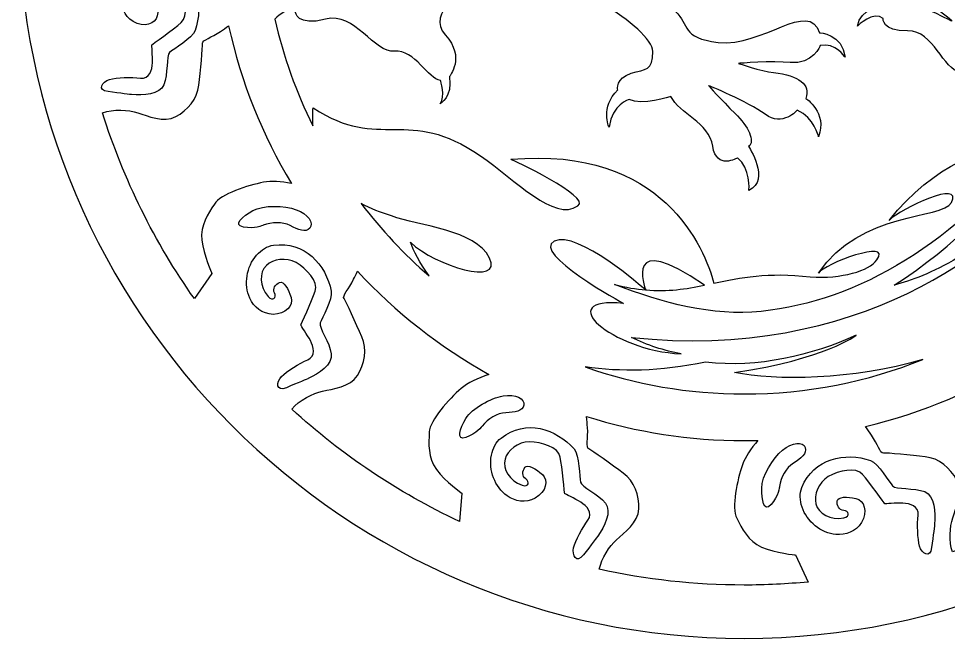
# Model space of a CAD drawing. Header units: centimetres. Extents: x 19.41 to 25.28, y -7.68 to -1.82.
# Drawn here: x 19.413 to 23.169, y -7.682 to -5.179 of the extents above; entities that cross this region are included whole.
import ezdxf

# ---------------------------------------------------------------- set-up
doc = ezdxf.new("R2010")
doc.units = ezdxf.units.CM
doc.header["$MEASUREMENT"] = 0
doc.layers.add('layer 1', color=7, linetype='Continuous')

msp = doc.modelspace()

# ---------------------------------------------------------------- linework, layer by layer
at = {"layer": 'layer 1', "color": 250, "lineweight": 30}
for points, knots in [([(22.34409, -1.81854), (23.9587, -1.81854), (25.27558, -3.13542), (25.27558, -4.75003), (25.27558, -4.75003), (25.27558, -6.36463), (23.9587, -7.68151), (22.34409, -7.68151), (22.34409, -7.68151), (20.72949, -7.68151), (19.41261, -6.36463), (19.41261, -4.75003), (19.41261, -4.75003), (19.41261, -3.13542), (20.72949, -1.81854), (22.34409, -1.81854)], [0, 0, 0, 0, 0.2, 0.2, 0.2, 0.2, 0.4, 0.4, 0.4, 0.4, 0.6, 0.6, 0.6, 0.6, 1, 1, 1, 1]), ([(21.94606, -6.27471), (21.90776, -6.27138), (21.86641, -6.26452), (21.8207, -6.25288), (21.8207, -6.25288), (22.01434, -6.32645), (22.21501, -6.382), (22.4129, -6.3613), (22.4129, -6.3613), (22.80846, -6.31992), (23.1969, -6.08395), (23.53392, -5.66491), (23.53392, -5.66491), (23.53392, -5.66491), (23.50413, -5.66477), (23.45539, -5.67308), (23.45539, -5.67308), (23.51141, -5.58628), (23.56489, -5.50939), (23.58805, -5.43098), (23.58805, -5.43098), (23.72007, -4.98408), (23.5628, -4.75418), (23.40897, -4.66422), (23.40897, -4.66422), (23.17638, -4.57393), (22.73843, -4.69855), (22.37039, -4.88468), (22.37039, -4.88468), (22.55248, -4.7557), (22.74888, -4.59693), (23.25669, -4.57213), (23.25669, -4.57213), (23.02685, -4.48025), (22.749, -4.55222), (22.63391, -4.59195), (22.63391, -4.59195), (22.96444, -4.40343), (23.23783, -4.44329), (23.44347, -4.58041), (23.44347, -4.58041), (23.60321, -4.68688), (23.71175, -4.9131), (23.71175, -5.06331), (23.71175, -5.06331), (23.71175, -5.47847), (23.43955, -5.94177), (22.95072, -6.25514), (22.95072, -6.25514), (23.0842, -6.21933), (23.29977, -6.13503), (23.55846, -5.83237), (23.55846, -5.83237), (23.40306, -6.10538), (22.79318, -6.56509), (21.88874, -6.46633), (21.88874, -6.46633), (21.95314, -6.49821), (22.02063, -6.51975), (22.08926, -6.53267), (22.08926, -6.53267), (21.80655, -6.51941), (21.56383, -6.30174), (21.85635, -6.32875), (21.85635, -6.32875), (21.85635, -6.32875), (21.48158, -6.12383), (21.57659, -6.07751), (21.57659, -6.07751), (21.66991, -6.03202), (21.93672, -6.26647), (21.94606, -6.27471)], [0, 0, 0, 0, 0.0526316, 0.0526316, 0.0526316, 0.0526316, 0.1052632, 0.1052632, 0.1052632, 0.1052632, 0.1578947, 0.1578947, 0.1578947, 0.1578947, 0.2105263, 0.2105263, 0.2105263, 0.2105263, 0.2631579, 0.2631579, 0.2631579, 0.2631579, 0.3157895, 0.3157895, 0.3157895, 0.3157895, 0.3684211, 0.3684211, 0.3684211, 0.3684211, 0.4210526, 0.4210526, 0.4210526, 0.4210526, 0.4736842, 0.4736842, 0.4736842, 0.4736842, 0.5263158, 0.5263158, 0.5263158, 0.5263158, 0.5789474, 0.5789474, 0.5789474, 0.5789474, 0.6315789, 0.6315789, 0.6315789, 0.6315789, 0.6842105, 0.6842105, 0.6842105, 0.6842105, 0.7368421, 0.7368421, 0.7368421, 0.7368421, 0.7894737, 0.7894737, 0.7894737, 0.7894737, 0.8421053, 0.8421053, 0.8421053, 0.8421053, 0.8947368, 0.8947368, 0.8947368, 0.8947368, 1, 1, 1, 1]), ([(20.44787, -5.18171), (20.46917, -5.15921), (20.501, -5.13552), (20.5309, -5.15184), (20.5309, -5.15184), (20.5309, -5.15184), (20.53616, -5.21223), (20.6532, -5.18127), (20.6532, -5.18127), (20.77025, -5.15034), (20.85091, -5.31957), (20.93196, -5.31124), (20.93196, -5.31124), (21.01293, -5.30296), (21.0687, -5.42479), (21.11718, -5.4292), (21.11718, -5.4292), (21.11718, -5.4292), (21.13848, -5.49331), (21.11521, -5.52294), (21.11521, -5.52294), (21.11521, -5.52294), (21.16745, -5.49729), (21.15299, -5.4132), (21.15299, -5.4132), (21.15299, -5.4132), (21.2193, -5.3343), (21.13704, -5.24541), (21.13704, -5.24541), (21.05476, -5.15652), (21.21628, -5.04808), (21.27275, -5.08069), (21.27275, -5.08069), (21.51039, -5.1605), (21.68538, -5.14044), (21.77392, -5.11902), (21.77392, -5.11902), (21.87917, -5.18514), (21.97496, -5.26273), (21.97478, -5.31264), (21.97478, -5.31264), (21.97446, -5.39127), (21.94815, -5.38123), (21.88696, -5.40013), (21.88696, -5.40013), (21.82576, -5.4191), (21.83307, -5.46639), (21.83307, -5.46639), (21.83307, -5.46639), (21.76259, -5.53842), (21.79804, -5.61707), (21.79804, -5.61707), (21.79804, -5.61707), (21.81182, -5.52488), (21.87898, -5.50579), (21.87898, -5.50579), (21.87898, -5.50579), (21.92835, -5.53265), (22.04849, -5.49304), (22.04849, -5.49304), (22.04849, -5.49304), (22.0814, -5.56344), (22.20268, -5.59663), (22.21715, -5.69451), (22.21715, -5.69451), (22.23158, -5.79245), (22.31699, -5.74171), (22.31699, -5.74171), (22.31699, -5.74171), (22.37066, -5.78224), (22.36344, -5.87286), (22.36344, -5.87286), (22.36344, -5.87286), (22.45254, -5.83109), (22.36161, -5.69545), (22.36161, -5.69545), (22.36161, -5.69545), (22.39075, -5.67616), (22.36054, -5.61393), (22.30788, -5.5625), (22.30788, -5.5625), (22.25045, -5.50651), (22.20022, -5.44962), (22.20022, -5.44962), (22.20022, -5.44962), (22.20022, -5.44962), (22.35844, -5.5132), (22.42873, -5.56554), (22.42873, -5.56554), (22.49902, -5.61793), (22.55887, -5.54863), (22.55887, -5.54863), (22.55887, -5.54863), (22.62701, -5.57842), (22.6447, -5.65611), (22.6447, -5.65611), (22.6447, -5.65611), (22.68127, -5.55842), (22.59297, -5.50132), (22.59297, -5.50132), (22.59297, -5.50132), (22.61502, -5.44625), (22.56532, -5.40834), (22.46325, -5.39723), (22.46325, -5.39723), (22.41131, -5.39157), (22.32107, -5.36015), (22.32107, -5.36015), (22.32107, -5.36015), (22.32107, -5.36015), (22.46123, -5.34887), (22.52968, -5.35642), (22.52968, -5.35642), (22.62126, -5.36652), (22.6518, -5.28801), (22.6518, -5.28801), (22.6518, -5.28801), (22.71326, -5.27435), (22.75167, -5.33524), (22.75167, -5.33524), (22.75167, -5.33524), (22.74189, -5.2388), (22.64821, -5.2367), (22.64821, -5.2367), (22.64821, -5.2367), (22.60685, -5.09931), (22.41829, -5.29618), (22.23894, -5.27507), (22.23894, -5.27507), (22.088, -5.25733), (22.12449, -5.20381), (22.06674, -5.15034), (22.06674, -5.15034), (22.00901, -5.09688), (22.09578, -5.07986), (22.09578, -5.07986), (22.09578, -5.07986), (22.09578, -5.07986), (22.30139, -5.06532), (22.52369, -4.93762), (22.52369, -4.93762), (22.90376, -4.71933), (23.17681, -4.70818), (23.30935, -4.759), (23.30935, -4.759), (23.54264, -4.84849), (23.45207, -5.09401), (23.38175, -5.11829), (23.38175, -5.11829), (23.33921, -5.13297), (23.31519, -5.17854), (23.28088, -5.12726), (23.28088, -5.12726), (23.26186, -5.09868), (23.18136, -4.99862), (23.1538, -4.92375), (23.1538, -4.92375), (23.12623, -4.84887), (23.07227, -4.8049), (23.04174, -4.82382), (23.04174, -4.82382), (23.04174, -4.82382), (22.96625, -4.77382), (22.90845, -4.81927), (22.90845, -4.81927), (22.90845, -4.81927), (23.00053, -4.82512), (23.01965, -4.86648), (23.01965, -4.86648), (23.01965, -4.86648), (22.99851, -4.88697), (23.02474, -4.92074), (23.02474, -4.92074), (23.06563, -4.9734), (23.12586, -5.01407), (23.1657, -5.07101), (23.1657, -5.07101), (23.1657, -5.07101), (23.06742, -4.97955), (23.01622, -4.94234), (23.01622, -4.94234), (22.96888, -4.90802), (22.92997, -4.92446), (22.9158, -4.94526), (22.9158, -4.94526), (22.9158, -4.94526), (22.85877, -4.92739), (22.81471, -4.98852), (22.81471, -4.98852), (22.81471, -4.98852), (22.90616, -4.96096), (22.92875, -5.00011), (22.92875, -5.00011), (22.92875, -5.00011), (22.92118, -5.02753), (22.99433, -5.0592), (22.99433, -5.0592), (23.06669, -5.09053), (23.1851, -5.18958), (23.1851, -5.18958), (23.1851, -5.18958), (23.1851, -5.18958), (23.04584, -5.1221), (22.98143, -5.08535), (22.98143, -5.08535), (22.917, -5.04861), (22.91106, -5.10389), (22.90179, -5.1232), (22.90179, -5.1232), (22.90179, -5.1232), (22.81306, -5.13942), (22.80193, -5.20911), (22.80193, -5.20911), (22.80193, -5.20911), (22.86733, -5.14445), (22.90576, -5.17874), (22.90576, -5.17874), (22.90576, -5.17874), (22.89881, -5.23135), (23.00466, -5.2287), (23.00466, -5.2287), (23.11046, -5.22604), (23.1473, -5.387), (23.21807, -5.39637), (23.21807, -5.39637), (23.28885, -5.40575), (23.31338, -5.52113), (23.35391, -5.5347), (23.35391, -5.5347), (23.35391, -5.5347), (23.35996, -5.59379), (23.33447, -5.61437), (23.33447, -5.61437), (23.33447, -5.61437), (23.38396, -5.60309), (23.38753, -5.52832), (23.38753, -5.52832), (23.38753, -5.52832), (23.43878, -5.49977), (23.38535, -5.40719), (23.38535, -5.40719), (23.33191, -5.31457), (23.40511, -5.27493), (23.45625, -5.27171), (23.45625, -5.27171), (23.49367, -5.28058), (23.49814, -5.42257), (23.44757, -5.67446), (23.44757, -5.67446), (23.3293, -5.69597), (23.11092, -5.766), (22.9296, -5.99392), (22.9296, -5.99392), (22.98042, -5.94315), (23.23067, -5.82795), (23.18142, -5.92147), (23.18142, -5.92147), (23.14413, -5.99232), (22.81421, -5.95287), (22.6444, -6.2073), (22.6444, -6.2073), (22.66675, -6.16929), (22.94315, -6.06644), (22.88064, -6.15331), (22.88064, -6.15331), (22.84841, -6.19803), (22.73979, -6.23004), (22.61039, -6.2224), (22.61039, -6.2224), (22.44063, -6.2014), (22.32762, -6.22511), (22.22186, -6.24757), (22.22186, -6.24757), (22.18451, -6.11006), (22.01932, -5.69116), (21.40104, -5.74728), (21.40104, -5.74728), (21.40104, -5.74728), (21.72887, -5.89802), (21.67256, -5.93573), (21.67256, -5.93573), (21.57651, -6.00004), (21.42025, -5.83093), (21.27886, -5.73338), (21.27886, -5.73338), (20.98149, -5.52819), (20.87605, -5.71798), (20.60257, -5.54005), (20.60257, -5.54005), (20.60257, -5.54005), (20.59916, -5.56954), (20.60196, -5.6126), (20.60196, -5.6126), (20.53449, -5.47708), (20.48232, -5.33272), (20.44787, -5.18171)], [0, 0, 0, 0, 0.0133333, 0.0133333, 0.0133333, 0.0133333, 0.0266667, 0.0266667, 0.0266667, 0.0266667, 0.04, 0.04, 0.04, 0.04, 0.0533333, 0.0533333, 0.0533333, 0.0533333, 0.0666667, 0.0666667, 0.0666667, 0.0666667, 0.08, 0.08, 0.08, 0.08, 0.0933333, 0.0933333, 0.0933333, 0.0933333, 0.1066667, 0.1066667, 0.1066667, 0.1066667, 0.12, 0.12, 0.12, 0.12, 0.1333333, 0.1333333, 0.1333333, 0.1333333, 0.1466667, 0.1466667, 0.1466667, 0.1466667, 0.16, 0.16, 0.16, 0.16, 0.1733333, 0.1733333, 0.1733333, 0.1733333, 0.1866667, 0.1866667, 0.1866667, 0.1866667, 0.2, 0.2, 0.2, 0.2, 0.2133333, 0.2133333, 0.2133333, 0.2133333, 0.2266667, 0.2266667, 0.2266667, 0.2266667, 0.24, 0.24, 0.24, 0.24, 0.2533333, 0.2533333, 0.2533333, 0.2533333, 0.2666667, 0.2666667, 0.2666667, 0.2666667, 0.28, 0.28, 0.28, 0.28, 0.2933333, 0.2933333, 0.2933333, 0.2933333, 0.3066667, 0.3066667, 0.3066667, 0.3066667, 0.32, 0.32, 0.32, 0.32, 0.3333333, 0.3333333, 0.3333333, 0.3333333, 0.3466667, 0.3466667, 0.3466667, 0.3466667, 0.36, 0.36, 0.36, 0.36, 0.3733333, 0.3733333, 0.3733333, 0.3733333, 0.3866667, 0.3866667, 0.3866667, 0.3866667, 0.4, 0.4, 0.4, 0.4, 0.4133333, 0.4133333, 0.4133333, 0.4133333, 0.4266667, 0.4266667, 0.4266667, 0.4266667, 0.44, 0.44, 0.44, 0.44, 0.4533333, 0.4533333, 0.4533333, 0.4533333, 0.4666667, 0.4666667, 0.4666667, 0.4666667, 0.48, 0.48, 0.48, 0.48, 0.4933333, 0.4933333, 0.4933333, 0.4933333, 0.5066667, 0.5066667, 0.5066667, 0.5066667, 0.52, 0.52, 0.52, 0.52, 0.5333333, 0.5333333, 0.5333333, 0.5333333, 0.5466667, 0.5466667, 0.5466667, 0.5466667, 0.56, 0.56, 0.56, 0.56, 0.5733333, 0.5733333, 0.5733333, 0.5733333, 0.5866667, 0.5866667, 0.5866667, 0.5866667, 0.6, 0.6, 0.6, 0.6, 0.6133333, 0.6133333, 0.6133333, 0.6133333, 0.6266667, 0.6266667, 0.6266667, 0.6266667, 0.64, 0.64, 0.64, 0.64, 0.6533333, 0.6533333, 0.6533333, 0.6533333, 0.6666667, 0.6666667, 0.6666667, 0.6666667, 0.68, 0.68, 0.68, 0.68, 0.6933333, 0.6933333, 0.6933333, 0.6933333, 0.7066667, 0.7066667, 0.7066667, 0.7066667, 0.72, 0.72, 0.72, 0.72, 0.7333333, 0.7333333, 0.7333333, 0.7333333, 0.7466667, 0.7466667, 0.7466667, 0.7466667, 0.76, 0.76, 0.76, 0.76, 0.7733333, 0.7733333, 0.7733333, 0.7733333, 0.7866667, 0.7866667, 0.7866667, 0.7866667, 0.8, 0.8, 0.8, 0.8, 0.8133333, 0.8133333, 0.8133333, 0.8133333, 0.8266667, 0.8266667, 0.8266667, 0.8266667, 0.84, 0.84, 0.84, 0.84, 0.8533333, 0.8533333, 0.8533333, 0.8533333, 0.8666667, 0.8666667, 0.8666667, 0.8666667, 0.88, 0.88, 0.88, 0.88, 0.8933333, 0.8933333, 0.8933333, 0.8933333, 0.9066667, 0.9066667, 0.9066667, 0.9066667, 0.92, 0.92, 0.92, 0.92, 0.9333333, 0.9333333, 0.9333333, 0.9333333, 0.9466667, 0.9466667, 0.9466667, 0.9466667, 0.96, 0.96, 0.96, 0.96, 0.9733333, 0.9733333, 0.9733333, 0.9733333, 1, 1, 1, 1]), ([(19.86895, -5.48622), (19.91533, -5.49071), (19.98385, -5.4866), (20.00002, -5.44599), (20.00002, -5.44599), (20.01618, -5.40539), (20.00912, -5.32815), (20.02295, -5.31599), (20.02295, -5.31599), (20.03679, -5.30384), (20.11589, -5.25774), (20.12603, -5.22729), (20.12603, -5.22729), (20.16034, -5.12422), (20.13508, -4.9973), (20.0166, -4.94961), (20.0166, -4.94961), (19.9928, -4.94003), (19.96537, -4.94136), (19.93712, -4.95064), (19.93712, -4.95064), (19.87962, -4.96952), (19.83242, -5.02763), (19.827, -5.08747), (19.827, -5.08747), (19.82352, -5.12582), (19.83789, -5.1682), (19.87547, -5.19056), (19.87547, -5.19056), (19.91993, -5.21701), (19.96511, -5.20136), (19.9728, -5.16773), (19.9728, -5.16773), (19.98049, -5.1341), (19.98053, -5.09446), (19.96261, -5.0923), (19.96261, -5.0923), (19.94468, -5.09014), (19.92501, -5.09941), (19.92376, -5.1189), (19.92376, -5.1189), (19.9225, -5.13839), (19.90037, -5.147), (19.89464, -5.11903), (19.89464, -5.11903), (19.88356, -5.06488), (19.91098, -5.01615), (19.95095, -5.00625), (19.95095, -5.00625), (19.98622, -4.99753), (20.03768, -5.01649), (20.06077, -5.05647), (20.06077, -5.05647), (20.08514, -5.09869), (20.10068, -5.16895), (20.06989, -5.19507), (20.06989, -5.19507), (20.0391, -5.22118), (19.9507, -5.28473), (19.9507, -5.28473), (19.9507, -5.28473), (19.9507, -5.28473), (19.95426, -5.33063), (19.95349, -5.35818), (19.95349, -5.35818), (19.95272, -5.38573), (19.94124, -5.42364), (19.90538, -5.41932), (19.90538, -5.41932), (19.86953, -5.415), (19.80817, -5.41706), (19.77954, -5.42525), (19.77954, -5.42525), (19.75091, -5.43344), (19.7271, -5.46804), (19.77438, -5.4741), (19.77438, -5.4741), (19.82167, -5.48016), (19.86895, -5.48622), (19.86895, -5.48622)], [0, 0, 0, 0, 0.047619, 0.047619, 0.047619, 0.047619, 0.0952381, 0.0952381, 0.0952381, 0.0952381, 0.1428571, 0.1428571, 0.1428571, 0.1428571, 0.1904762, 0.1904762, 0.1904762, 0.1904762, 0.2380952, 0.2380952, 0.2380952, 0.2380952, 0.2857143, 0.2857143, 0.2857143, 0.2857143, 0.3333333, 0.3333333, 0.3333333, 0.3333333, 0.3809524, 0.3809524, 0.3809524, 0.3809524, 0.4285714, 0.4285714, 0.4285714, 0.4285714, 0.4761905, 0.4761905, 0.4761905, 0.4761905, 0.5238095, 0.5238095, 0.5238095, 0.5238095, 0.5714286, 0.5714286, 0.5714286, 0.5714286, 0.6190476, 0.6190476, 0.6190476, 0.6190476, 0.6666667, 0.6666667, 0.6666667, 0.6666667, 0.7142857, 0.7142857, 0.7142857, 0.7142857, 0.7619048, 0.7619048, 0.7619048, 0.7619048, 0.8095238, 0.8095238, 0.8095238, 0.8095238, 0.8571429, 0.8571429, 0.8571429, 0.8571429, 0.9047619, 0.9047619, 0.9047619, 0.9047619, 1, 1, 1, 1]), ([(20.51483, -5.84459), (20.39797, -5.6503), (20.3113, -5.43599), (20.26109, -5.20827), (20.26109, -5.20827), (20.24943, -5.21662), (20.23792, -5.2241), (20.22817, -5.23087), (20.22817, -5.23087), (20.19245, -5.25566), (20.15419, -5.26524), (20.15582, -5.27889), (20.15582, -5.27889), (20.15745, -5.29255), (20.14647, -5.39271), (20.1409, -5.44805), (20.1409, -5.44805), (20.13532, -5.5034), (20.09521, -5.54949), (20.0474, -5.57501), (20.0474, -5.57501), (19.99958, -5.60053), (19.93316, -5.57216), (19.89436, -5.55912), (19.89436, -5.55912), (19.85725, -5.54665), (19.79486, -5.54432), (19.75149, -5.55939), (19.75149, -5.55939), (19.83637, -5.83), (19.9626, -6.08262), (20.12271, -6.30978), (20.12271, -6.30978), (20.12271, -6.30978), (20.19396, -6.20792), (20.19396, -6.20792), (20.19396, -6.20792), (20.19396, -6.20792), (20.15958, -6.13385), (20.15268, -6.07358), (20.15268, -6.07358), (20.14578, -6.0133), (20.17846, -5.96753), (20.2035, -5.92778), (20.2035, -5.92778), (20.22853, -5.88802), (20.33911, -5.85179), (20.40209, -5.8402), (20.40209, -5.8402), (20.4339, -5.83434), (20.47264, -5.83674), (20.51483, -5.84459)], [0, 0, 0, 0, 0.0714286, 0.0714286, 0.0714286, 0.0714286, 0.1428571, 0.1428571, 0.1428571, 0.1428571, 0.2142857, 0.2142857, 0.2142857, 0.2142857, 0.2857143, 0.2857143, 0.2857143, 0.2857143, 0.3571429, 0.3571429, 0.3571429, 0.3571429, 0.4285714, 0.4285714, 0.4285714, 0.4285714, 0.5, 0.5, 0.5, 0.5, 0.5714286, 0.5714286, 0.5714286, 0.5714286, 0.6428571, 0.6428571, 0.6428571, 0.6428571, 0.7142857, 0.7142857, 0.7142857, 0.7142857, 0.7857143, 0.7857143, 0.7857143, 0.7857143, 0.8571429, 0.8571429, 0.8571429, 0.8571429, 1, 1, 1, 1]), ([(20.40041, -6.01365), (20.43618, -6.00032), (20.47873, -5.99829), (20.5104, -6.0151), (20.5104, -6.0151), (20.54207, -6.0319), (20.5717, -6.04458), (20.58893, -6.02497), (20.58893, -6.02497), (20.60616, -6.00536), (20.58204, -5.96779), (20.53434, -5.9506), (20.53434, -5.9506), (20.48664, -5.9334), (20.40078, -5.93111), (20.35924, -5.95442), (20.35924, -5.95442), (20.31771, -5.97773), (20.27724, -6.01199), (20.32085, -6.02092), (20.32085, -6.02092), (20.36446, -6.02984), (20.40041, -6.01365), (20.40041, -6.01365)], [0, 0, 0, 0, 0.1428571, 0.1428571, 0.1428571, 0.1428571, 0.2857143, 0.2857143, 0.2857143, 0.2857143, 0.4285714, 0.4285714, 0.4285714, 0.4285714, 0.5714286, 0.5714286, 0.5714286, 0.5714286, 0.7142857, 0.7142857, 0.7142857, 0.7142857, 1, 1, 1, 1]), ([(20.79675, -5.92559), (20.83458, -5.94633), (20.87612, -5.963), (20.9189, -5.97532), (20.9189, -5.97532), (21.03192, -6.01787), (21.25863, -6.03083), (21.31514, -6.14581), (21.31514, -6.14581), (21.37165, -6.26082), (21.09682, -6.17828), (20.99588, -6.08231), (20.99588, -6.08231), (21.00808, -6.11643), (21.03306, -6.16484), (21.07125, -6.21834), (21.07125, -6.21834), (20.97007, -6.13047), (20.87806, -6.03231), (20.79675, -5.92559)], [0, 0, 0, 0, 0.1666667, 0.1666667, 0.1666667, 0.1666667, 0.3333333, 0.3333333, 0.3333333, 0.3333333, 0.5, 0.5, 0.5, 0.5, 0.6666667, 0.6666667, 0.6666667, 0.6666667, 1, 1, 1, 1]), ([(22.18332, -6.25566), (22.10948, -6.27079), (22.03624, -6.28251), (21.94624, -6.27472), (21.94624, -6.27472), (21.94309, -6.26644), (21.85379, -6.02633), (22.18332, -6.25566)], [0, 0, 0, 0, 0.3333333, 0.3333333, 0.3333333, 0.3333333, 1, 1, 1, 1]), ([(20.58266, -6.63249), (20.62508, -6.61319), (20.68236, -6.57537), (20.67606, -6.53212), (20.67606, -6.53212), (20.66975, -6.48887), (20.62502, -6.42551), (20.63092, -6.40807), (20.63092, -6.40807), (20.63682, -6.39063), (20.68228, -6.31115), (20.67584, -6.27971), (20.67584, -6.27971), (20.65402, -6.17329), (20.56868, -6.07601), (20.44223, -6.09395), (20.44223, -6.09395), (20.41683, -6.09755), (20.39374, -6.11241), (20.37391, -6.13458), (20.37391, -6.13458), (20.33356, -6.17968), (20.32173, -6.2536), (20.34696, -6.30814), (20.34696, -6.30814), (20.36313, -6.34309), (20.39675, -6.3726), (20.44048, -6.37318), (20.44048, -6.37318), (20.49221, -6.37386), (20.52351, -6.33771), (20.51335, -6.30474), (20.51335, -6.30474), (20.50319, -6.27178), (20.48342, -6.23742), (20.46681, -6.24452), (20.46681, -6.24452), (20.45021, -6.25161), (20.43781, -6.26947), (20.44647, -6.28698), (20.44647, -6.28698), (20.45512, -6.30449), (20.44026, -6.32301), (20.42132, -6.30165), (20.42132, -6.30165), (20.38464, -6.26029), (20.38402, -6.20438), (20.41369, -6.17583), (20.41369, -6.17583), (20.43987, -6.15064), (20.49392, -6.14133), (20.53391, -6.16441), (20.53391, -6.16441), (20.57613, -6.18879), (20.62472, -6.24186), (20.61111, -6.27987), (20.61111, -6.27987), (20.5975, -6.31789), (20.55272, -6.41713), (20.55272, -6.41713), (20.55272, -6.41713), (20.55272, -6.41713), (20.57875, -6.45509), (20.59186, -6.47934), (20.59186, -6.47934), (20.60496, -6.50358), (20.61397, -6.54215), (20.58076, -6.55633), (20.58076, -6.55633), (20.54755, -6.57052), (20.49545, -6.60299), (20.47475, -6.62439), (20.47475, -6.62439), (20.45405, -6.6458), (20.45073, -6.68767), (20.49471, -6.66928), (20.49471, -6.66928), (20.53869, -6.65088), (20.58266, -6.63249), (20.58266, -6.63249)], [0, 0, 0, 0, 0.047619, 0.047619, 0.047619, 0.047619, 0.0952381, 0.0952381, 0.0952381, 0.0952381, 0.1428571, 0.1428571, 0.1428571, 0.1428571, 0.1904762, 0.1904762, 0.1904762, 0.1904762, 0.2380952, 0.2380952, 0.2380952, 0.2380952, 0.2857143, 0.2857143, 0.2857143, 0.2857143, 0.3333333, 0.3333333, 0.3333333, 0.3333333, 0.3809524, 0.3809524, 0.3809524, 0.3809524, 0.4285714, 0.4285714, 0.4285714, 0.4285714, 0.4761905, 0.4761905, 0.4761905, 0.4761905, 0.5238095, 0.5238095, 0.5238095, 0.5238095, 0.5714286, 0.5714286, 0.5714286, 0.5714286, 0.6190476, 0.6190476, 0.6190476, 0.6190476, 0.6666667, 0.6666667, 0.6666667, 0.6666667, 0.7142857, 0.7142857, 0.7142857, 0.7142857, 0.7619048, 0.7619048, 0.7619048, 0.7619048, 0.8095238, 0.8095238, 0.8095238, 0.8095238, 0.8571429, 0.8571429, 0.8571429, 0.8571429, 0.9047619, 0.9047619, 0.9047619, 0.9047619, 1, 1, 1, 1]), ([(21.31306, -6.61597), (21.11447, -6.50567), (20.93519, -6.36457), (20.78168, -6.19923), (20.78168, -6.19923), (20.77625, -6.21097), (20.77069, -6.22197), (20.76609, -6.23174), (20.76609, -6.23174), (20.74754, -6.27108), (20.7192, -6.29849), (20.72744, -6.3095), (20.72744, -6.3095), (20.73568, -6.32052), (20.77625, -6.41275), (20.79909, -6.46346), (20.79909, -6.46346), (20.82194, -6.51418), (20.81025, -6.57415), (20.7816, -6.62016), (20.7816, -6.62016), (20.75295, -6.66617), (20.68124, -6.67481), (20.64112, -6.68292), (20.64112, -6.68292), (20.60219, -6.69078), (20.54594, -6.72071), (20.51622, -6.75611), (20.51622, -6.75611), (20.71699, -6.93925), (20.9452, -7.09276), (21.19379, -7.20967), (21.19379, -7.20967), (21.19379, -7.20967), (21.20372, -7.09553), (21.20372, -7.09553), (21.20372, -7.09553), (21.20372, -7.09553), (21.13691, -7.04858), (21.1008, -6.99983), (21.1008, -6.99983), (21.06468, -6.95108), (21.0701, -6.8951), (21.07191, -6.84816), (21.07191, -6.84816), (21.07371, -6.80121), (21.15136, -6.71454), (21.20011, -6.67301), (21.20011, -6.67301), (21.22735, -6.6498), (21.26699, -6.63111), (21.31306, -6.61597)], [0, 0, 0, 0, 0.0714286, 0.0714286, 0.0714286, 0.0714286, 0.1428571, 0.1428571, 0.1428571, 0.1428571, 0.2142857, 0.2142857, 0.2142857, 0.2142857, 0.2857143, 0.2857143, 0.2857143, 0.2857143, 0.3571429, 0.3571429, 0.3571429, 0.3571429, 0.4285714, 0.4285714, 0.4285714, 0.4285714, 0.5, 0.5, 0.5, 0.5, 0.5714286, 0.5714286, 0.5714286, 0.5714286, 0.6428571, 0.6428571, 0.6428571, 0.6428571, 0.7142857, 0.7142857, 0.7142857, 0.7142857, 0.7857143, 0.7857143, 0.7857143, 0.7857143, 0.8571429, 0.8571429, 0.8571429, 0.8571429, 1, 1, 1, 1]), ([(21.7016, -6.58526), (21.84358, -6.60648), (22.00496, -6.60415), (22.18812, -6.56658), (22.18812, -6.56658), (22.399, -6.59105), (22.61798, -6.53913), (22.79727, -6.45741), (22.79727, -6.45741), (22.79727, -6.45741), (22.67119, -6.5537), (22.3047, -6.60815), (22.3047, -6.60815), (22.46772, -6.64137), (22.78379, -6.63956), (23.06542, -6.55562), (23.06542, -6.55562), (22.84218, -6.64529), (22.59874, -6.69476), (22.34409, -6.69476), (22.34409, -6.69476), (22.11911, -6.69476), (21.9029, -6.65608), (21.7016, -6.58526)], [0, 0, 0, 0, 0.1428571, 0.1428571, 0.1428571, 0.1428571, 0.2857143, 0.2857143, 0.2857143, 0.2857143, 0.4285714, 0.4285714, 0.4285714, 0.4285714, 0.5714286, 0.5714286, 0.5714286, 0.5714286, 0.7142857, 0.7142857, 0.7142857, 0.7142857, 1, 1, 1, 1]), ([(23.48268, -6.55208), (23.28586, -6.67703), (23.06732, -6.7706), (22.83423, -6.8258), (22.83423, -6.8258), (22.84323, -6.8382), (22.85124, -6.85056), (22.85843, -6.86093), (22.85843, -6.86093), (22.88322, -6.89665), (22.8928, -6.93491), (22.90645, -6.93328), (22.90645, -6.93328), (22.92011, -6.93165), (23.02027, -6.94263), (23.07561, -6.9482), (23.07561, -6.9482), (23.13096, -6.95378), (23.17705, -6.99389), (23.20257, -7.04171), (23.20257, -7.04171), (23.22809, -7.08952), (23.19972, -7.15594), (23.18668, -7.19474), (23.18668, -7.19474), (23.1747, -7.23039), (23.17207, -7.28936), (23.18525, -7.3324), (23.18525, -7.3324), (23.46251, -7.24163), (23.72037, -7.10732), (23.95067, -6.93759), (23.95067, -6.93759), (23.95067, -6.93759), (23.94984, -6.93705), (23.94984, -6.93705), (23.94984, -6.93705), (23.94984, -6.93705), (23.84736, -6.86537), (23.84736, -6.86537), (23.84736, -6.86537), (23.84736, -6.86537), (23.7733, -6.89975), (23.71302, -6.90665), (23.71302, -6.90665), (23.65274, -6.91356), (23.60698, -6.88088), (23.56722, -6.85584), (23.56722, -6.85584), (23.52747, -6.8308), (23.49123, -6.72023), (23.47964, -6.65724), (23.47964, -6.65724), (23.47414, -6.62735), (23.47593, -6.59132), (23.48268, -6.55208)], [0, 0, 0, 0, 0.0666667, 0.0666667, 0.0666667, 0.0666667, 0.1333333, 0.1333333, 0.1333333, 0.1333333, 0.2, 0.2, 0.2, 0.2, 0.2666667, 0.2666667, 0.2666667, 0.2666667, 0.3333333, 0.3333333, 0.3333333, 0.3333333, 0.4, 0.4, 0.4, 0.4, 0.4666667, 0.4666667, 0.4666667, 0.4666667, 0.5333333, 0.5333333, 0.5333333, 0.5333333, 0.6, 0.6, 0.6, 0.6, 0.6666667, 0.6666667, 0.6666667, 0.6666667, 0.7333333, 0.7333333, 0.7333333, 0.7333333, 0.8, 0.8, 0.8, 0.8, 0.8666667, 0.8666667, 0.8666667, 0.8666667, 1, 1, 1, 1]), ([(21.28538, -6.82407), (21.30969, -6.79464), (21.34552, -6.7716), (21.38135, -6.77032), (21.38135, -6.77032), (21.41719, -6.76904), (21.44918, -6.7652), (21.4543, -6.73961), (21.4543, -6.73961), (21.45942, -6.71401), (21.41975, -6.69354), (21.36984, -6.7025), (21.36984, -6.7025), (21.31993, -6.71146), (21.24442, -6.75241), (21.22011, -6.79336), (21.22011, -6.79336), (21.1958, -6.83431), (21.17788, -6.88422), (21.22011, -6.87014), (21.22011, -6.87014), (21.26234, -6.85606), (21.28538, -6.82407), (21.28538, -6.82407)], [0, 0, 0, 0, 0.1428571, 0.1428571, 0.1428571, 0.1428571, 0.2857143, 0.2857143, 0.2857143, 0.2857143, 0.4285714, 0.4285714, 0.4285714, 0.4285714, 0.5714286, 0.5714286, 0.5714286, 0.5714286, 0.7142857, 0.7142857, 0.7142857, 0.7142857, 1, 1, 1, 1]), ([(21.75263, -7.26887), (21.77972, -7.23095), (21.81041, -7.16956), (21.78333, -7.13525), (21.78333, -7.13525), (21.75625, -7.10095), (21.68582, -7.06844), (21.68221, -7.05039), (21.68221, -7.05039), (21.6786, -7.03233), (21.67823, -6.94077), (21.65693, -6.91677), (21.65693, -6.91677), (21.58483, -6.83552), (21.46228, -6.79394), (21.36174, -6.8727), (21.36174, -6.8727), (21.34155, -6.88852), (21.32898, -6.91294), (21.32289, -6.94205), (21.32289, -6.94205), (21.3105, -7.00128), (21.33722, -7.07121), (21.38633, -7.10583), (21.38633, -7.10583), (21.41781, -7.12801), (21.46169, -7.13676), (21.49984, -7.11539), (21.49984, -7.11539), (21.54498, -7.09012), (21.55401, -7.04317), (21.52873, -7.01969), (21.52873, -7.01969), (21.50345, -6.99622), (21.46915, -6.97636), (21.45831, -6.9908), (21.45831, -6.9908), (21.44748, -7.00525), (21.44567, -7.02692), (21.46193, -7.03775), (21.46193, -7.03775), (21.47817, -7.04858), (21.47457, -7.07205), (21.44748, -7.06303), (21.44748, -7.06303), (21.39504, -7.04555), (21.36655, -6.99744), (21.37797, -6.95788), (21.37797, -6.95788), (21.38805, -6.92297), (21.4302, -6.88788), (21.47637, -6.88788), (21.47637, -6.88788), (21.52512, -6.88788), (21.59374, -6.90955), (21.60096, -6.94927), (21.60096, -6.94927), (21.60818, -6.989), (21.61902, -7.09733), (21.61902, -7.09733), (21.61902, -7.09733), (21.61902, -7.09733), (21.66054, -7.1172), (21.68402, -7.13164), (21.68402, -7.13164), (21.70749, -7.14609), (21.73458, -7.17498), (21.71291, -7.20387), (21.71291, -7.20387), (21.69124, -7.23276), (21.66235, -7.28693), (21.65513, -7.31582), (21.65513, -7.31582), (21.64791, -7.34471), (21.66596, -7.38263), (21.69485, -7.34471), (21.69485, -7.34471), (21.72374, -7.30679), (21.75263, -7.26887), (21.75263, -7.26887)], [0, 0, 0, 0, 0.047619, 0.047619, 0.047619, 0.047619, 0.0952381, 0.0952381, 0.0952381, 0.0952381, 0.1428571, 0.1428571, 0.1428571, 0.1428571, 0.1904762, 0.1904762, 0.1904762, 0.1904762, 0.2380952, 0.2380952, 0.2380952, 0.2380952, 0.2857143, 0.2857143, 0.2857143, 0.2857143, 0.3333333, 0.3333333, 0.3333333, 0.3333333, 0.3809524, 0.3809524, 0.3809524, 0.3809524, 0.4285714, 0.4285714, 0.4285714, 0.4285714, 0.4761905, 0.4761905, 0.4761905, 0.4761905, 0.5238095, 0.5238095, 0.5238095, 0.5238095, 0.5714286, 0.5714286, 0.5714286, 0.5714286, 0.6190476, 0.6190476, 0.6190476, 0.6190476, 0.6666667, 0.6666667, 0.6666667, 0.6666667, 0.7142857, 0.7142857, 0.7142857, 0.7142857, 0.7619048, 0.7619048, 0.7619048, 0.7619048, 0.8095238, 0.8095238, 0.8095238, 0.8095238, 0.8571429, 0.8571429, 0.8571429, 0.8571429, 0.9047619, 0.9047619, 0.9047619, 0.9047619, 1, 1, 1, 1]), ([(22.39991, -6.88216), (22.38136, -6.88264), (22.36276, -6.8829), (22.34409, -6.8829), (22.34409, -6.8829), (22.12253, -6.8829), (21.90868, -6.84877), (21.7075, -6.78558), (21.7075, -6.78558), (21.70924, -6.80153), (21.71001, -6.81698), (21.7111, -6.8301), (21.7111, -6.8301), (21.71471, -6.87344), (21.70388, -6.91136), (21.71652, -6.91677), (21.71652, -6.91677), (21.72916, -6.92219), (21.81041, -6.98178), (21.85556, -7.01428), (21.85556, -7.01428), (21.9007, -7.04678), (21.92056, -7.10456), (21.91875, -7.15873), (21.91875, -7.15873), (21.91695, -7.2129), (21.85916, -7.25623), (21.82847, -7.28332), (21.82847, -7.28332), (21.80017, -7.30829), (21.76828, -7.35832), (21.75829, -7.4023), (21.75829, -7.4023), (21.94705, -7.44408), (22.14308, -7.46615), (22.34409, -7.46615), (22.34409, -7.46615), (22.43134, -7.46615), (22.51762, -7.46197), (22.6028, -7.45385), (22.6028, -7.45385), (22.6028, -7.45385), (22.55173, -7.34449), (22.55173, -7.34449), (22.55173, -7.34449), (22.55173, -7.34449), (22.4704, -7.33724), (22.41475, -7.31307), (22.41475, -7.31307), (22.3591, -7.28891), (22.3358, -7.23773), (22.3139, -7.19617), (22.3139, -7.19617), (22.29199, -7.15461), (22.31589, -7.04072), (22.33735, -6.98038), (22.33735, -6.98038), (22.34849, -6.94905), (22.37086, -6.91572), (22.39991, -6.88216)], [0, 0, 0, 0, 0.0625, 0.0625, 0.0625, 0.0625, 0.125, 0.125, 0.125, 0.125, 0.1875, 0.1875, 0.1875, 0.1875, 0.25, 0.25, 0.25, 0.25, 0.3125, 0.3125, 0.3125, 0.3125, 0.375, 0.375, 0.375, 0.375, 0.4375, 0.4375, 0.4375, 0.4375, 0.5, 0.5, 0.5, 0.5, 0.5625, 0.5625, 0.5625, 0.5625, 0.625, 0.625, 0.625, 0.625, 0.6875, 0.6875, 0.6875, 0.6875, 0.75, 0.75, 0.75, 0.75, 0.8125, 0.8125, 0.8125, 0.8125, 0.875, 0.875, 0.875, 0.875, 1, 1, 1, 1]), ([(22.48672, -7.06857), (22.49306, -7.03092), (22.51258, -6.99306), (22.54297, -6.97403), (22.54297, -6.97403), (22.57336, -6.95501), (22.59915, -6.93569), (22.59078, -6.91096), (22.59078, -6.91096), (22.58242, -6.88624), (22.53782, -6.88834), (22.49908, -6.92105), (22.49908, -6.92105), (22.46034, -6.95377), (22.41543, -7.02698), (22.41484, -7.07461), (22.41484, -7.07461), (22.41426, -7.12223), (22.4237, -7.17441), (22.45323, -7.1411), (22.45323, -7.1411), (22.48277, -7.1078), (22.48672, -7.06857), (22.48672, -7.06857)], [0, 0, 0, 0, 0.1428571, 0.1428571, 0.1428571, 0.1428571, 0.2857143, 0.2857143, 0.2857143, 0.2857143, 0.4285714, 0.4285714, 0.4285714, 0.4285714, 0.5714286, 0.5714286, 0.5714286, 0.5714286, 0.7142857, 0.7142857, 0.7142857, 0.7142857, 1, 1, 1, 1]), ([(23.11378, -7.22015), (23.11827, -7.17377), (23.11416, -7.10525), (23.07355, -7.08909), (23.07355, -7.08909), (23.03295, -7.07292), (22.95571, -7.07998), (22.94355, -7.06615), (22.94355, -7.06615), (22.9314, -7.05232), (22.88529, -6.97321), (22.85485, -6.96307), (22.85485, -6.96307), (22.75178, -6.92876), (22.62486, -6.95403), (22.57717, -7.0725), (22.57717, -7.0725), (22.56759, -7.0963), (22.56892, -7.12373), (22.5782, -7.15199), (22.5782, -7.15199), (22.59708, -7.20948), (22.65519, -7.25668), (22.71503, -7.2621), (22.71503, -7.2621), (22.75338, -7.26558), (22.79575, -7.25121), (22.81812, -7.21363), (22.81812, -7.21363), (22.84457, -7.16917), (22.82892, -7.124), (22.79529, -7.11631), (22.79529, -7.11631), (22.76166, -7.10862), (22.72202, -7.10857), (22.71986, -7.1265), (22.71986, -7.1265), (22.7177, -7.14442), (22.72697, -7.16409), (22.74646, -7.16535), (22.74646, -7.16535), (22.76595, -7.1666), (22.77455, -7.18874), (22.74659, -7.19446), (22.74659, -7.19446), (22.69243, -7.20555), (22.64371, -7.17813), (22.63381, -7.13816), (22.63381, -7.13816), (22.62509, -7.10289), (22.64405, -7.05142), (22.68403, -7.02834), (22.68403, -7.02834), (22.72625, -7.00396), (22.79651, -6.98842), (22.82262, -7.01921), (22.82262, -7.01921), (22.84874, -7.05), (22.91229, -7.13841), (22.91229, -7.13841), (22.91229, -7.13841), (22.91229, -7.13841), (22.95819, -7.13484), (22.98574, -7.13561), (22.98574, -7.13561), (23.01329, -7.13639), (23.0512, -7.14786), (23.04687, -7.18372), (23.04687, -7.18372), (23.04255, -7.21957), (23.04462, -7.28093), (23.05281, -7.30956), (23.05281, -7.30956), (23.061, -7.33819), (23.0956, -7.362), (23.10166, -7.31472), (23.10166, -7.31472), (23.10772, -7.26743), (23.11378, -7.22015), (23.11378, -7.22015)], [0, 0, 0, 0, 0.047619, 0.047619, 0.047619, 0.047619, 0.0952381, 0.0952381, 0.0952381, 0.0952381, 0.1428571, 0.1428571, 0.1428571, 0.1428571, 0.1904762, 0.1904762, 0.1904762, 0.1904762, 0.2380952, 0.2380952, 0.2380952, 0.2380952, 0.2857143, 0.2857143, 0.2857143, 0.2857143, 0.3333333, 0.3333333, 0.3333333, 0.3333333, 0.3809524, 0.3809524, 0.3809524, 0.3809524, 0.4285714, 0.4285714, 0.4285714, 0.4285714, 0.4761905, 0.4761905, 0.4761905, 0.4761905, 0.5238095, 0.5238095, 0.5238095, 0.5238095, 0.5714286, 0.5714286, 0.5714286, 0.5714286, 0.6190476, 0.6190476, 0.6190476, 0.6190476, 0.6666667, 0.6666667, 0.6666667, 0.6666667, 0.7142857, 0.7142857, 0.7142857, 0.7142857, 0.7619048, 0.7619048, 0.7619048, 0.7619048, 0.8095238, 0.8095238, 0.8095238, 0.8095238, 0.8571429, 0.8571429, 0.8571429, 0.8571429, 0.9047619, 0.9047619, 0.9047619, 0.9047619, 1, 1, 1, 1])]:
    msp.add_open_spline(points, degree=3, knots=knots, dxfattribs=at)

doc.saveas('drawing.dxf')
